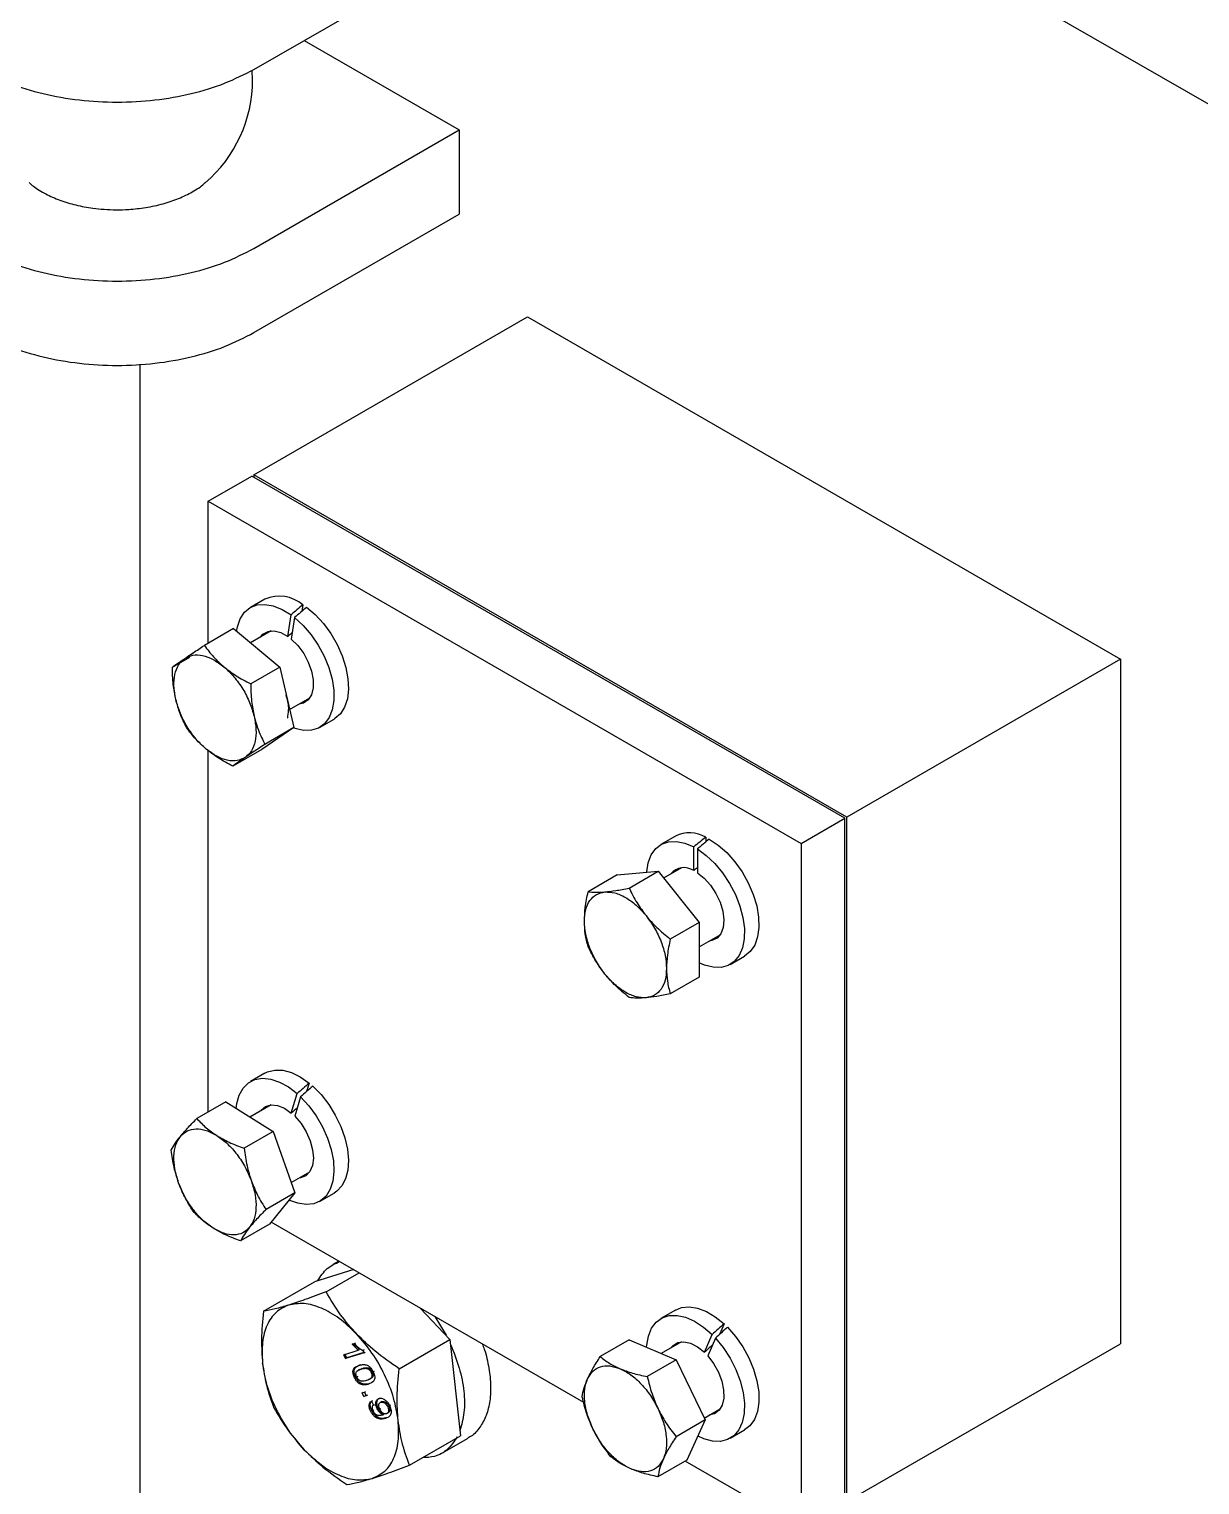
# Model space of a CAD drawing. Header units: millimetres. Extents: x 1293 to 41893, y 1011 to 26911.
# Drawn here: x 5694.8 to 5815.8, y 22857.3 to 23007.8 of the extents above; entities that cross this region are included whole.
import ezdxf

# ---------------------------------------------------------------- set-up
doc = ezdxf.new("R2010")
doc.units = ezdxf.units.MM
doc.header["$LTSCALE"] = 50
doc.layers.add('MAQUINAS', color=11, linetype='Continuous')

msp = doc.modelspace()

# ---------------------------------------------------------------- linework, layer by layer
at = {"layer": 'MAQUINAS', "linetype": 'Continuous', "lineweight": 25}
for p, q in [((5848.0636295, 22981.9321374), (5706.2863493, 23063.7784191)), ((5718.0714623, 23003.6316662), (5739.2846657, 23015.8777879)), ((5723.2543069, 23006.6236587), (5739.2846657, 22997.3695294)), ((5717.9293173, 23002.5416235), (5717.8954353, 23003.5150439)), ((5718.0714623, 22985.1234078), (5739.2846657, 22997.3695294)), ((5739.2846657, 22997.3695294), (5739.2846657, 22988.6597608)), ((5718.0714623, 22976.4136391), (5739.2846657, 22988.6597608)), ((5718.0714623, 22961.7172315), (5746.3557336, 22978.0453937)), ((5746.3557336, 22978.0453937), (5807.6383213, 22942.6677089)), ((5706.2863493, 22973.1659813), (5706.2863493, 22749.6823868)), ((5713.3574077, 22958.9958765), (5717.8475358, 22961.5879723)), ((5779.1301235, 22926.2102874), (5717.8475358, 22961.5879723)), ((5779.35405, 22926.3395467), (5718.0714623, 22961.7172315)), ((5718.0714623, 22961.7172315), (5718.0714623, 22961.4587023)), ((5713.3574077, 22958.9958765), (5774.6399954, 22923.6181917)), ((5713.3574077, 22944.3179567), (5713.3574077, 22958.9958765)), ((5719.2074556, 22948.863968), (5717.7083892, 22947.9985754)), ((5723.1386606, 22948.2915313), (5723.0375159, 22947.6225873)), ((5721.5657412, 22945.0125702), (5721.9032291, 22947.2446246)), ((5722.2732551, 22946.9623968), (5721.9357672, 22944.7303424)), ((5715.9495651, 22945.8143773), (5712.9532461, 22944.0846392)), ((5715.9495651, 22945.8143773), (5720.7319992, 22941.8269176)), ((5719.8394728, 22945.5839178), (5717.704314, 22944.3513168)), ((5709.6421144, 22941.8267312), (5711.4324909, 22942.8602935)), ((5807.6383213, 22942.6677089), (5779.35405, 22926.3395467)), ((5807.6383213, 22942.6677089), (5807.6383213, 22871.9008385)), ((5720.7319992, 22941.8269176), (5717.7356802, 22940.0971795)), ((5720.7319992, 22941.8269176), (5722.2033017, 22935.58155)), ((5721.7616614, 22937.4562195), (5723.8391478, 22938.6555269)), ((5724.8644743, 22935.6025293), (5726.3635407, 22936.4679219)), ((5722.2033017, 22935.58155), (5718.8921701, 22933.323642)), ((5722.2033017, 22935.58155), (5719.2069827, 22933.8518118)), ((5713.3574077, 22895.8595476), (5713.3574077, 22933.2001018)), ((5718.8921701, 22933.323642), (5715.8958511, 22931.5939038)), ((5774.6399954, 22923.6181917), (5779.1301235, 22926.2102874)), ((5779.1301235, 22855.4434171), (5779.1301235, 22926.2102874)), ((5779.35405, 22855.5726763), (5779.35405, 22926.3395467)), ((5761.6338625, 22924.3717246), (5760.1347961, 22923.506332)), ((5764.7601959, 22924.2548515), (5764.7601959, 22923.7528516)), ((5763.5254554, 22920.7982118), (5763.5254554, 22923.256186)), ((5763.9002219, 22923.0398378), (5763.9002219, 22920.5818636)), ((5774.6399954, 22923.6181917), (5774.6399954, 22852.8513213)), ((5762.2658797, 22921.0916744), (5760.4174694, 22920.0246099)), ((5755.6046338, 22920.354571), (5752.6083148, 22918.6248328)), ((5755.6046338, 22920.354571), (5759.8472744, 22920.733927)), ((5756.8509555, 22919.0041888), (5759.8472744, 22920.733927)), ((5759.8472744, 22920.733927), (5764.0899151, 22915.4561223)), ((5764.0899151, 22915.4561223), (5761.0935961, 22913.7263842)), ((5764.0899151, 22915.4561223), (5764.0899151, 22909.7989616)), ((5764.0899151, 22912.9073136), (5766.2655546, 22914.1632835)), ((5767.2908812, 22911.110286), (5768.7899476, 22911.9756786)), ((5764.0899151, 22909.7989616), (5761.0935961, 22908.0692235)), ((5719.2074556, 22899.8715193), (5717.7083892, 22899.0061267)), ((5723.7785828, 22898.8302838), (5723.520715, 22897.969886)), ((5715.1604904, 22896.900445), (5712.1641714, 22895.1707069)), ((5715.1604904, 22896.900445), (5720.0547222, 22893.8260667)), ((5721.9354266, 22895.7381795), (5722.5377722, 22897.7479567)), ((5722.8972201, 22897.4179859), (5722.2948745, 22895.4082088)), ((5719.8394728, 22896.5914691), (5717.6575593, 22895.3318772)), ((5720.0547222, 22893.8260667), (5717.0584032, 22892.0963286)), ((5720.0547222, 22893.8260667), (5722.3150994, 22887.5021826)), ((5721.9355197, 22888.5641371), (5723.8391478, 22889.6630782)), ((5722.3150994, 22887.5021826), (5719.3187804, 22885.7724445)), ((5722.3150994, 22887.5021826), (5719.6812448, 22884.2526768)), ((5724.8644743, 22886.6100806), (5726.3635407, 22887.4754732)), ((5719.6812448, 22884.2526768), (5716.6849258, 22882.5229387)), ((5752.1557325, 22865.83121), (5719.8610625, 22884.4745262)), ((5726.8545112, 22880.4372942), (5726.2368826, 22880.0807449)), ((5728.3869864, 22879.5526151), (5724.3165451, 22878.2842586)), ((5725.5256462, 22877.2632441), (5728.9391846, 22879.2338378)), ((5719.0555509, 22875.2471513), (5724.3165451, 22878.2842586)), ((5735.2654256, 22875.5817767), (5738.3348539, 22872.3480143)), ((5736.7530548, 22874.7229866), (5737.9393134, 22872.7647316)), ((5761.6338625, 22875.3792759), (5760.1347961, 22874.5138833)), ((5764.6257652, 22871.0093271), (5765.4157855, 22872.8356627)), ((5766.6631971, 22873.941682), (5766.1960911, 22872.861846)), ((5728.2251003, 22871.8394708), (5728.4518812, 22871.9101361)), ((5728.2251003, 22871.8394708), (5728.3429514, 22871.9075048)), ((5728.8488486, 22871.2195268), (5728.2251003, 22871.8394708)), ((5728.9666997, 22871.2875608), (5728.3429514, 22871.9075048)), ((5728.4518812, 22871.9101361), (5728.5697323, 22871.9781701)), ((5728.8488486, 22871.2195268), (5728.9666997, 22871.2875608)), ((5729.4577399, 22871.2794052), (5729.3398888, 22871.2113712)), ((5733.0738597, 22869.310907), (5738.3348539, 22872.3480143)), ((5738.3348539, 22872.3480143), (5739.4129721, 22862.3795844)), ((5756.866503, 22872.2945701), (5753.870184, 22870.564832)), ((5756.866503, 22872.2945701), (5761.7238237, 22870.2266866)), ((5762.2658797, 22872.0992257), (5760.1688916, 22870.8886603)), ((5765.7637831, 22872.474145), (5764.9737628, 22870.6478095)), ((5779.35405, 22855.5726763), (5807.6383213, 22871.9008385)), ((5727.3536324, 22870.7536149), (5728.8488486, 22871.2195268)), ((5727.3536324, 22870.7536149), (5727.4714835, 22870.8216489)), ((5727.5429928, 22870.3602282), (5727.3536324, 22870.7536149)), ((5727.660844, 22870.4282622), (5727.4714835, 22870.8216489)), ((5729.4617895, 22870.9581285), (5727.5429928, 22870.3602282)), ((5727.5429928, 22870.3602282), (5727.660844, 22870.4282622)), ((5729.4275808, 22870.9787804), (5727.660844, 22870.4282622)), ((5729.3398888, 22871.2113712), (5729.4617895, 22870.9581285)), ((5729.4617895, 22870.9581285), (5729.5796407, 22871.0261625)), ((5761.7238237, 22870.2266866), (5758.7275047, 22868.4969485)), ((5761.7238237, 22870.2266866), (5764.7045951, 22864.0164341)), ((5728.3201777, 22869.128593), (5728.4380288, 22869.196627)), ((5728.5830461, 22868.4536634), (5728.465195, 22868.3856294)), ((5728.8044457, 22868.5226519), (5728.6865946, 22868.4546179)), ((5728.9848203, 22869.2310494), (5728.8669691, 22869.1630154)), ((5728.9627235, 22869.6716394), (5729.0805746, 22869.7396734)), ((5728.99671, 22869.2094713), (5729.2707038, 22869.3465263)), ((5729.2707038, 22869.3465263), (5729.1528527, 22869.2784923)), ((5729.8572034, 22869.2936861), (5729.9750545, 22869.3617201)), ((5730.0074682, 22868.2147146), (5730.1253194, 22868.2827487)), ((5730.302972, 22868.9945433), (5730.1851209, 22868.9265093)), ((5730.4085916, 22868.9911952), (5730.5264427, 22869.0592292)), ((5729.2472366, 22866.8197481), (5729.4932362, 22866.896402)), ((5729.2472366, 22866.8197481), (5729.3650877, 22866.8877821)), ((5729.436597, 22866.4263615), (5729.2472366, 22866.8197481)), ((5729.4932362, 22866.896402), (5729.6110873, 22866.964436)), ((5729.4932362, 22866.896402), (5729.6825966, 22866.5030154)), ((5729.6825966, 22866.5030154), (5729.436597, 22866.4263615)), ((5729.436597, 22866.4263615), (5729.5544481, 22866.4943955)), ((5729.6694904, 22866.5302428), (5729.5544481, 22866.4943955)), ((5729.8004477, 22866.5710494), (5729.6825966, 22866.5030154)), ((5730.2069729, 22865.9425852), (5730.324824, 22866.0106192)), ((5730.2069729, 22865.9425852), (5730.4209332, 22865.5568639)), ((5730.4209332, 22865.5568639), (5730.5387844, 22865.6248979)), ((5731.002526, 22866.2357201), (5731.1203772, 22866.3037541)), ((5731.039683, 22865.7402384), (5731.0349659, 22865.7375153)), ((5731.2966689, 22865.9062952), (5731.1788177, 22865.8382612)), ((5732.0175714, 22865.43255), (5731.8997203, 22865.3645159)), ((5732.0921241, 22865.4937418), (5732.2099752, 22865.5617758)), ((5730.1229862, 22864.9416521), (5730.2408374, 22865.0096861)), ((5730.3541498, 22864.9903566), (5730.4720009, 22865.0583906)), ((5730.8040923, 22865.1722643), (5730.9219434, 22865.2402983)), ((5731.0831877, 22865.1213928), (5731.2010388, 22865.1894268)), ((5731.3468842, 22864.5313353), (5731.4647353, 22864.5993693)), ((5731.3468842, 22864.5313353), (5731.3928902, 22864.5477914)), ((5731.3928902, 22864.5477914), (5731.5107414, 22864.6158254)), ((5731.4647353, 22864.5993693), (5731.5107414, 22864.6158254)), ((5731.8832001, 22864.7318842), (5731.765349, 22864.6638502)), ((5731.9196147, 22864.7607011), (5732.0374658, 22864.8287351)), ((5764.7045951, 22864.0164341), (5761.7082762, 22862.2866959)), ((5764.7045951, 22864.0164341), (5762.8280459, 22859.874065)), ((5764.6094038, 22864.2147593), (5766.2655546, 22865.1708348)), ((5734.1519779, 22859.3424771), (5739.4129721, 22862.3795844)), ((5767.2908812, 22862.1178373), (5768.7899476, 22862.9832299)), ((5737.4926345, 22860.5830981), (5740.1984965, 22862.145159)), ((5762.8280459, 22859.874065), (5759.8317269, 22858.1443269)), ((5774.6399954, 22852.8513213), (5762.6514872, 22859.7721398))]:
    msp.add_line(p, q, dxfattribs=at)
at = {"layer": 'MAQUINAS', "linetype": 'Continuous', "lineweight": 25, "flags": 128}
for points in [[(5716.278716, 22945.5334896), (5716.3615029, 22945.98736), (5716.6547214, 22946.8285691), (5717.1019806, 22947.5025574), (5717.6884054, 22947.9869094), (5718.3944928, 22948.2655167), (5719.1967597, 22948.3291133), (5720.0685246, 22948.1755843), (5720.9807945, 22947.8100356), (5721.9032291, 22947.2446246)], [(5723.5117967, 22948.0298727), (5724.4092202, 22947.2633235), (5725.2526439, 22946.3438805), (5726.0140185, 22945.3021214), (5726.668023, 22944.1726917), (5727.1929074, 22942.9931525), (5727.5712158, 22941.8027314), (5727.7903668, 22940.641018), (5727.8430722, 22939.5466471), (5727.7275792, 22938.5560138), (5727.4477288, 22937.7020634), (5727.0128278, 22937.0131955), (5726.4373396, 22936.5123196), (5726.3635407, 22936.4679219)], [(5722.2732551, 22946.9623968), (5723.1582321, 22946.1492511), (5723.9809571, 22945.1914771), (5724.7140681, 22944.1209284), (5725.3331834, 22942.973209), (5725.8177126, 22941.7864896), (5726.1515412, 22940.600238), (5726.3235669, 22939.4539061), (5726.3280685, 22938.3856186), (5726.1648962, 22937.4309044), (5725.8394769, 22936.6215151), (5725.3626332, 22935.9843693), (5724.7502239, 22935.540657), (5724.0226165, 22935.3051352), (5723.2040095, 22935.2856369), (5722.3216281, 22935.4828104), (5722.2113903, 22935.5213178)], [(5718.7337158, 22944.9455778), (5719.0069769, 22945.2505282), (5719.5261594, 22945.5280182), (5720.1515153, 22945.5806807), (5720.8453253, 22945.4053394), (5721.5657412, 22945.0125702)], [(5721.9357672, 22944.7303424), (5722.613694, 22944.0565616), (5723.2115652, 22943.2467065), (5723.6933191, 22942.3496244), (5724.0298982, 22941.4194243), (5724.2010011, 22940.5122125), (5724.1963076, 22939.6827088), (5724.0161008, 22938.9809458), (5723.67125, 22938.4492514), (5723.1825555, 22938.1196956), (5722.7333907, 22938.0171869)], [(5765.1349625, 22924.0611545), (5766.0551508, 22923.4489166), (5766.9472955, 22922.6612423), (5767.7817268, 22921.724327), (5768.5306941, 22920.6693296), (5769.1692895, 22919.5313356), (5769.6762751, 22918.3481913), (5770.0347903, 22917.1592439), (5770.2329122, 22916.0040341), (5770.2640517, 22914.9209804), (5770.1271733, 22913.9461015), (5769.8268291, 22913.1118188), (5769.3730077, 22912.4458779), (5768.7899476, 22911.9756786)], [(5758.666674, 22920.6613632), (5758.8164794, 22921.6113011), (5759.1300889, 22922.4325411), (5759.5961106, 22923.0833603), (5760.1990456, 22923.542114), (5760.9188418, 22923.7935448), (5761.7315602, 22923.8292908), (5762.6101716, 22923.6481633), (5763.5254554, 22923.256186)], [(5763.9002219, 22923.0398378), (5764.8155057, 22922.375051), (5765.6941171, 22921.5417555), (5766.5068355, 22920.5676647), (5767.2266317, 22919.4851749), (5767.8295667, 22918.3302873), (5768.2955884, 22917.1414109), (5768.6091978, 22915.9580851), (5768.759965, 22914.8196649), (5768.7428758, 22913.7640116), (5768.5584985, 22912.8262338), (5768.2129652, 22912.0375201), (5767.7177674, 22911.4241013), (5767.0893745, 22911.0063785), (5766.3486853, 22910.7982441), (5765.5203336, 22910.8066203), (5764.6318686, 22911.0312284), (5764.0934493, 22911.2614285)], [(5763.9002219, 22920.5818636), (5764.6083508, 22920.0183423), (5765.2624656, 22919.2913615), (5765.8231124, 22918.44477), (5766.256475, 22917.5296312), (5766.5364145, 22916.6011431), (5766.646046, 22915.7153087), (5766.5787568, 22914.9255584), (5766.3386057, 22914.2795271), (5765.9400777, 22913.8161812), (5765.4072105, 22913.5634679), (5765.1597976, 22913.5249436)], [(5719.2074556, 22899.8715193), (5719.465564, 22900.0004286), (5720.2143698, 22900.1910392), (5721.0486829, 22900.1648977), (5721.9407567, 22899.9228734), (5722.860924, 22899.4730151), (5723.7785828, 22898.8302838)], [(5716.2450046, 22896.2257009), (5716.3050346, 22896.7131764), (5716.5497575, 22897.5994506), (5716.9520119, 22898.3263751), (5717.4984196, 22898.869774), (5718.1708083, 22899.2115749), (5718.9468159, 22899.3404103), (5719.800634, 22899.2519954), (5720.7038665, 22898.9492708), (5721.6264739, 22898.4423043), (5722.5377722, 22897.7479567)], [(5724.1435815, 22898.518834), (5725.0063012, 22897.6423856), (5725.7951643, 22896.633945), (5726.4839356, 22895.5270495), (5727.049709, 22894.3585109), (5727.4736687, 22893.1671909), (5727.7417151, 22891.992709), (5727.8449339, 22890.8741246), (5727.7798925, 22889.8486382), (5727.5487537, 22888.950354), (5727.1592047, 22888.2091462), (5726.6242004, 22887.6496647), (5726.3635407, 22887.4754732)], [(5722.8972201, 22897.4179859), (5723.7416643, 22896.500574), (5724.5044528, 22895.4603585), (5725.160217, 22894.3319348), (5725.6871476, 22893.1528318), (5726.0677199, 22891.9622639), (5726.289277, 22890.7998268), (5726.3444504, 22889.7041806), (5726.2314051, 22888.7117641), (5725.9539008, 22887.855583), (5725.5211667, 22887.1641118), (5724.9475945, 22886.6603476), (5724.25226, 22886.3610442), (5723.4582885, 22886.276156), (5722.5920859, 22886.4085062), (5721.7652299, 22886.7142038)], [(5718.7337158, 22895.9531291), (5718.8044218, 22896.0487509), (5719.2608492, 22896.4293186), (5719.8394525, 22896.5914675), (5720.5053325, 22896.5254174), (5721.2183256, 22896.2351521), (5721.9354266, 22895.7381795)], [(5722.2948745, 22895.4082088), (5722.9361413, 22894.658209), (5723.4779036, 22893.7966174), (5723.887484, 22892.8754022), (5724.1401783, 22891.9501278), (5724.2207447, 22891.0766035), (5724.1243238, 22890.307517), (5723.8567314, 22889.6892571), (5723.4341077, 22889.2591148), (5722.8819438, 22889.043035), (5722.7333907, 22889.0247382)], [(5758.6589942, 22871.5336106), (5758.6718046, 22871.7384141), (5758.83622, 22872.6921519), (5759.162821, 22873.5003437), (5759.6407457, 22874.136111), (5760.2540994, 22874.5783093), (5760.9824831, 22874.8122323), (5761.8016726, 22874.8301002), (5762.6844232, 22874.6313186), (5763.6013768, 22874.2224986), (5764.5220372, 22873.6172368), (5765.4157855, 22872.8356627)], [(5761.6338625, 22875.3792759), (5762.2624296, 22875.6324736), (5763.0582545, 22875.7126288), (5763.9257029, 22875.5755717), (5764.8359261, 22875.2258605), (5765.7586531, 22874.6751254), (5766.6631971, 22873.941682)], [(5767.018475, 22873.5969947), (5767.8468934, 22872.6491341), (5768.5876807, 22871.5859432), (5769.2162007, 22870.44278), (5769.7115509, 22869.2576627), (5770.0572575, 22868.0700041), (5770.2418236, 22866.9193021), (5770.259111, 22865.8438252), (5770.1085448, 22864.8793402), (5769.7951324, 22864.0579228), (5769.3292967, 22863.4068906), (5768.7899476, 22862.9832299)], [(5761.1601226, 22871.4608858), (5761.387561, 22871.7253159), (5761.8939894, 22872.0250856), (5762.5101244, 22872.101128), (5763.1988027, 22871.9488566), (5763.9184859, 22871.5774558), (5764.6257652, 22871.0093271)], [(5765.7637831, 22872.474145), (5766.5698474, 22871.4898668), (5767.2808938, 22870.400028), (5767.8732745, 22869.2408743), (5768.3272882, 22868.0509567), (5768.6278353, 22866.8698492), (5768.7649204, 22865.7368329), (5768.7339842, 22864.6895894), (5768.5360557, 22863.7629478), (5768.1777176, 22862.9877261), (5767.6708873, 22862.3897065), (5767.0324209, 22861.9887779), (5766.2835524, 22861.7982743), (5765.4491877, 22861.8245313), (5764.5570757, 22862.0666758), (5763.9818668, 22862.3251069)], [(5764.9737628, 22870.6478095), (5765.58158, 22869.8497486), (5766.0766813, 22868.959169), (5766.4292041, 22868.0297874), (5766.6178855, 22867.1176606), (5766.6313447, 22866.277805), (5766.46877, 22865.5608777), (5766.1399674, 22865.010121), (5765.6647691, 22864.6587548), (5765.1597976, 22864.5324949)]]:
    msp.add_lwpolyline(points, dxfattribs=at)
at = {"layer": 'MAQUINAS', "linetype": 'Continuous', "lineweight": 25}
for centre, radius, start, end in [((5703.9293173, 23002.5416235), 14, 310.616549885, 0), ((5720.7018572, 22945.3417805), 3.8260999, 50.43972215, 112.990649421), ((5763.0871643, 22921.3744248), 3.3310498, 59.850794584, 115.867371258), ((5762.5254003, 22919.3733377), 1.7407975, 54.936708834, 141.654400181)]:
    msp.add_arc(centre, radius, start, end, dxfattribs=at)
for centre, major_axis, ratio, start_param, end_param in [((5720.2237283, 22941.1870667), (23.6048638, 20.8975162), 0.1101039943, 1.3504099529, 1.40275331), ((5722.3491353, 22942.414038), (23.6048638, 20.8975162), 0.1101039943, 1.4245851501, 1.4768270672), ((5720.2237283, 22941.1870667), (13.6879625, 12.1180287), 0.1101039943, 1.3412635794, 1.3758912919), ((5762.6501352, 22916.6948233), (23.4595385, 20.0602699), 0.1449889942, 1.3580653293, 1.4104086865), ((5764.7755421, 22917.9217947), (23.4595385, 20.0602699), 0.1449889942, 1.4322405266, 1.4844824437), ((5762.6501352, 22916.6948233), (13.6036914, 11.6325273), 0.1449889942, 1.3561236922, 1.3835466683), ((5720.2237283, 22892.194618), (23.8247847, 21.4721469), 0.0814960696, 1.3481172987, 1.4004606559), ((5722.3491353, 22893.4215893), (23.8247847, 21.4721469), 0.0814960696, 1.422292496, 1.474534413), ((5720.2237283, 22892.194618), (13.81549, 12.4512449), 0.0814960696, 1.328375339, 1.3735986377), ((5762.6501352, 22867.7023746), (24.0375864, 21.8361059), 0.0606130792, 1.3483112445, 1.4006546016), ((5764.7755421, 22868.929346), (24.0375864, 21.8361059), 0.0606130792, 1.4224864418, 1.4747283588), ((5762.6501352, 22867.7023746), (13.9388892, 12.6622971), 0.0606130792, 1.3144430477, 1.3737925835)]:
    msp.add_ellipse(centre, major_axis=major_axis, ratio=ratio, start_param=start_param, end_param=end_param, dxfattribs=at)
for points in [[(5689.7871911, 23003.6316662), (5690.7654197, 23003.1277155), (5692.7218771, 23002.1198141), (5696.2328326, 23001.0638983), (5700.0007405, 23000.3977603), (5703.9293267, 23000.1761094), (5707.8579128, 23000.3977603), (5711.6258207, 23001.0638983), (5715.1367763, 23002.1198141), (5717.0932336, 23003.1277155), (5718.0714623, 23003.6316662)], [(5689.7871911, 22985.1234078), (5690.7654197, 22984.6194571), (5692.7218771, 22983.6115557), (5696.2328326, 22982.5556399), (5700.0007405, 22981.8895019), (5703.9293267, 22981.667851), (5707.8579128, 22981.8895019), (5711.6258207, 22982.5556399), (5715.1367763, 22983.6115557), (5717.0932336, 22984.6194571), (5718.0714623, 22985.1234078)], [(5689.7871911, 22976.4136391), (5690.7654197, 22975.9096884), (5692.7218771, 22974.9017871), (5696.2328326, 22973.8458712), (5700.0007405, 22973.1797332), (5703.9293267, 22972.9580824), (5707.8579128, 22973.1797332), (5711.6258207, 22973.8458712), (5715.1367763, 22974.9017871), (5717.0932336, 22975.9096884), (5718.0714623, 22976.4136391)], [(5709.9988283, 22938.4852915), (5709.9142672, 22938.9518861), (5709.7451448, 22939.8850755), (5709.8622063, 22941.1085215), (5710.2294404, 22942.1233805), (5710.6889754, 22942.532413), (5710.9187429, 22942.7369293)], [(5710.9187429, 22942.7369293), (5711.1897793, 22942.8739183), (5711.731852, 22943.1478964), (5712.7585984, 22943.0836126), (5713.8623097, 22942.692629), (5714.5977871, 22942.1456453), (5714.9655258, 22941.8721534)], [(5714.9655258, 22941.8721534), (5715.3211233, 22941.5425478), (5716.0323183, 22940.8833366), (5716.9420033, 22939.5956068), (5717.6784805, 22938.1897641), (5717.9544229, 22937.2337479), (5718.0923941, 22936.7557398)], [(5713.1256966, 22933.3688778), (5712.7700991, 22933.6984834), (5712.0589041, 22934.3576946), (5711.1492191, 22935.6454245), (5710.4127419, 22937.0512671), (5710.1367995, 22938.0072833), (5709.9988283, 22938.4852915)], [(5718.0923941, 22936.7557398), (5718.1769552, 22936.2891451), (5718.3460776, 22935.3559558), (5718.2290161, 22934.1325097), (5717.861782, 22933.1176507), (5717.402247, 22932.7086182), (5717.1724795, 22932.5041019)], [(5717.1724795, 22932.5041019), (5716.9014431, 22932.3671129), (5716.3593704, 22932.0931348), (5715.332624, 22932.1574186), (5714.2289127, 22932.5484022), (5713.4934353, 22933.0953859), (5713.1256966, 22933.3688778)], [(5752.2293774, 22915.5774966), (5752.2573749, 22915.9891526), (5752.3133699, 22916.8124647), (5752.7607942, 22917.7449995), (5753.4301541, 22918.4014484), (5754.0438499, 22918.5309861), (5754.3506977, 22918.5957549)], [(5754.3506977, 22918.5957549), (5754.6855431, 22918.5883631), (5755.3552338, 22918.5735795), (5756.4720181, 22918.0768388), (5757.5888023, 22917.2841679), (5758.258493, 22916.525743), (5758.5933384, 22916.1465306)], [(5754.3506977, 22910.1100139), (5754.0438499, 22910.5290618), (5753.4301541, 22911.3671575), (5752.7607942, 22912.7964329), (5752.3133699, 22914.2455528), (5752.2573749, 22915.1335153), (5752.2293774, 22915.5774966)], [(5758.5933384, 22916.1465306), (5758.9001863, 22915.7274828), (5759.513882, 22914.889387), (5760.183242, 22913.4601116), (5760.6306662, 22912.0109918), (5760.6866613, 22911.1230292), (5760.7146588, 22910.6790479)], [(5760.7146588, 22910.6790479), (5760.6866613, 22910.2673919), (5760.6306662, 22909.4440798), (5760.183242, 22908.511545), (5759.513882, 22907.8550961), (5758.9001863, 22907.7255584), (5758.5933384, 22907.6607896)], [(5758.5933384, 22907.6607896), (5758.258493, 22907.6681814), (5757.5888023, 22907.682965), (5756.4720181, 22908.1797057), (5755.3552338, 22908.9723766), (5754.6855431, 22909.7308015), (5754.3506977, 22910.1100139)], [(5710.4683067, 22893.3271981), (5710.6910969, 22893.5419297), (5711.1366774, 22893.9713929), (5712.0683601, 22894.1598457), (5713.1182848, 22894.0174915), (5713.8609949, 22893.6156717), (5714.2323499, 22893.4147619)], [(5710.281568, 22888.5405032), (5710.1354678, 22889.0193201), (5709.8432675, 22889.9769541), (5709.764412, 22891.3173605), (5709.9415774, 22892.4969438), (5710.2927303, 22893.0504467), (5710.4683067, 22893.3271981)], [(5714.2323499, 22893.4147619), (5714.6012403, 22893.1506765), (5715.3390212, 22892.6225057), (5716.3495593, 22891.4705522), (5717.2223186, 22890.1486145), (5717.6138758, 22889.1932919), (5717.8096544, 22888.7156306)], [(5713.8588725, 22883.8413719), (5713.4899821, 22884.1054573), (5712.7522012, 22884.6336281), (5711.7416631, 22885.7855816), (5710.8689038, 22887.1075193), (5710.4773466, 22888.0628419), (5710.281568, 22888.5405032)], [(5717.8096544, 22888.7156306), (5717.9557546, 22888.2368137), (5718.2479549, 22887.2791797), (5718.3268104, 22885.9387733), (5718.149645, 22884.75919), (5717.7984921, 22884.2056871), (5717.6229157, 22883.9289357)], [(5717.6229157, 22883.9289357), (5717.4001254, 22883.7142041), (5716.954545, 22883.2847409), (5716.0228623, 22883.0962881), (5714.9729376, 22883.2386423), (5714.2302275, 22883.6404621), (5713.8588725, 22883.8413719)], [(5721.6590362, 22875.8906045), (5721.1982029, 22875.6790087), (5720.2765362, 22875.2558171), (5719.3694486, 22873.8864791), (5718.8572137, 22872.1011484), (5718.9277697, 22870.6326116), (5718.9630476, 22869.8983432)], [(5728.6681907, 22872.9224824), (5728.0795715, 22873.4843287), (5726.9023331, 22874.6080214), (5725.0291248, 22875.6500439), (5723.2123137, 22876.1706104), (5722.1767954, 22875.9839398), (5721.6590362, 22875.8906045)], [(5732.9813565, 22863.9620989), (5732.8535707, 22864.735541), (5732.597999, 22866.2824253), (5731.6318783, 22868.6937858), (5730.3273021, 22870.9996831), (5729.2212278, 22872.2815493), (5728.6681907, 22872.9224824)], [(5738.3913493, 22871.8256499), (5738.7181171, 22871.0087024), (5739.3716525, 22869.3748075), (5739.8203557, 22866.9630153), (5739.8753054, 22864.7179634), (5739.5294196, 22863.507287), (5739.3564767, 22862.9019488)], [(5723.2762135, 22860.9379597), (5722.7231763, 22861.5788928), (5721.6171021, 22862.860759), (5720.3125259, 22865.1666563), (5719.3464052, 22867.5780168), (5719.0908335, 22869.1249011), (5718.9630476, 22869.8983432)], [(5753.1050831, 22863.0985808), (5752.9018831, 22863.5750715), (5752.495483, 22864.5280528), (5752.2231066, 22865.944692), (5752.2048202, 22867.2531586), (5752.4369214, 22867.9343139), (5752.552972, 22868.2748916)], [(5752.552972, 22868.2748916), (5752.7207467, 22868.5608412), (5753.0562962, 22869.1327405), (5753.8646065, 22869.5682038), (5754.8288432, 22869.6788043), (5755.556219, 22869.4343577), (5755.9199069, 22869.3121343)], [(5755.9199069, 22869.3121343), (5756.2908817, 22869.1215933), (5757.0328313, 22868.7405112), (5758.113518, 22867.7593354), (5759.096041, 22866.5614693), (5759.5913157, 22865.6358673), (5759.838953, 22865.1730663)], [(5730.2853679, 22857.9698375), (5730.7462013, 22858.1814333), (5731.667868, 22858.6046249), (5732.5749555, 22859.973963), (5733.0871904, 22861.7592937), (5733.0166345, 22863.2278305), (5732.9813565, 22863.9620989)], [(5759.838953, 22865.1730663), (5760.0421531, 22864.6965756), (5760.4485531, 22863.7435943), (5760.7209295, 22862.3269551), (5760.7392159, 22861.0184885), (5760.5071147, 22860.3373332), (5760.3910642, 22859.9967555)], [(5757.0241292, 22858.9595127), (5756.6531544, 22859.1500538), (5755.9112049, 22859.5311359), (5754.8305181, 22860.5123117), (5753.8479951, 22861.7101778), (5753.3527204, 22862.6357798), (5753.1050831, 22863.0985808)], [(5723.2762135, 22860.9379597), (5723.8648327, 22860.3761134), (5725.0420711, 22859.2524207), (5726.9152793, 22858.2103982), (5728.7320904, 22857.6898316), (5729.7676088, 22857.8765022), (5730.2853679, 22857.9698375)], [(5760.3910642, 22859.9967555), (5760.2232894, 22859.7108059), (5759.8877399, 22859.1389066), (5759.0794296, 22858.7034433), (5758.115193, 22858.5928428), (5757.3878171, 22858.8372894), (5757.0241292, 22858.9595127)]]:
    msp.add_open_spline(points, degree=3, dxfattribs=at)
for points, knots in [([(5694.8452026, 22991.9286441), (5694.9855507, 22991.7991079), (5695.4545321, 22991.366255), (5696.5204174, 22990.7429639), (5697.9914036, 22990.0849948), (5699.6470385, 22989.5864082), (5701.2031728, 22989.2947209), (5702.6052543, 22989.1510624), (5703.8438707, 22989.103664), (5705.2900943, 22989.145076), (5706.9417352, 22989.3290861), (5708.6869106, 22989.7085575), (5710.3194961, 22990.2592738), (5711.7249758, 22990.9610576), (5712.6381302, 22991.5292783), (5712.9908733, 22991.8829435), (5713.0346366, 22991.9268212)], [0, 0, 0, 0, 0.0369113689, 0.1233415443, 0.2097717198, 0.2962018953, 0.3826320708, 0.4371806499, 0.4947070653, 0.5556057958, 0.6389538032, 0.7284676738, 0.8148978493, 0.9013280247, 0.9877582002, 1, 1, 1, 1]), ([(5710.9187429, 22942.7369293), (5711.2036593, 22942.9293636), (5711.8018299, 22943.3333718), (5712.5575075, 22943.8264306), (5712.9532461, 22944.0846392)], [0, 0, 0, 0, 0.476312925, 1, 1, 1, 1]), ([(5712.9532461, 22944.0846392), (5713.2526274, 22943.6778872), (5713.8243071, 22942.9011792), (5714.5973266, 22942.2041551), (5714.9655258, 22941.8721534)], [0, 0, 0, 0, 0.523687075, 1, 1, 1, 1]), ([(5709.6421144, 22941.8267312), (5709.8151322, 22941.9563657), (5710.1455161, 22942.2039077), (5710.6692714, 22942.5649569), (5710.9187429, 22942.7369293)], [0, 0, 0, 0, 0.52368707497, 1, 1, 1, 1]), ([(5709.9988283, 22938.4852915), (5709.8978231, 22938.9994964), (5709.6857666, 22940.0790493), (5709.6571176, 22941.2260577), (5709.6421144, 22941.8267312)], [0, 0, 0, 0, 0.476312925, 1, 1, 1, 1]), ([(5714.9655258, 22941.8721534), (5715.3691699, 22941.5606137), (5716.2166046, 22940.9065486), (5717.2135781, 22940.3753574), (5717.7356802, 22940.0971795)], [0, 0, 0, 0, 0.476312925, 1, 1, 1, 1]), ([(5717.7356802, 22940.0971795), (5717.7506833, 22939.496506), (5717.7793324, 22938.3494976), (5717.9913888, 22937.2699447), (5718.0923941, 22936.7557398)], [0, 0, 0, 0, 0.523687075, 1, 1, 1, 1]), ([(5721.3611216, 22938.9868367), (5721.4355802, 22938.7513467), (5721.7198954, 22937.8521444), (5721.6068064, 22937.101628), (5721.5233339, 22936.5476625)], [0, 0, 0, 0, 0.2618875847, 1, 1, 1, 1]), ([(5711.1134169, 22935.5813635), (5710.875693, 22936.053463), (5710.4217502, 22936.9549546), (5710.1352785, 22937.9915484), (5709.9988283, 22938.4852915)], [0, 0, 0, 0, 0.523687075, 1, 1, 1, 1]), ([(5718.0923941, 22936.7557398), (5718.2288443, 22936.2619967), (5718.515316, 22935.2254029), (5718.9692588, 22934.3239113), (5719.2069827, 22933.8518118)], [0, 0, 0, 0, 0.476312925, 1, 1, 1, 1]), ([(5713.1256966, 22933.3688778), (5712.7574975, 22933.7008794), (5711.984478, 22934.3979036), (5711.4127982, 22935.1746116), (5711.1134169, 22935.5813635)], [0, 0, 0, 0, 0.476312925, 1, 1, 1, 1]), ([(5715.8958511, 22931.5939038), (5715.3737489, 22931.8720818), (5714.3767754, 22932.4032729), (5713.5293407, 22933.0573381), (5713.1256966, 22933.3688778)], [0, 0, 0, 0, 0.523687075, 1, 1, 1, 1]), ([(5719.2069827, 22933.8518118), (5718.8112441, 22933.5936033), (5718.0555665, 22933.1005445), (5717.4573959, 22932.6965363), (5717.1724795, 22932.5041019)], [0, 0, 0, 0, 0.52368707497, 1, 1, 1, 1]), ([(5717.1724795, 22932.5041019), (5716.9230081, 22932.3321296), (5716.3992527, 22931.9710804), (5716.0688688, 22931.7235384), (5715.8958511, 22931.5939038)], [0, 0, 0, 0, 0.47631292503, 1, 1, 1, 1]), ([(5752.2293774, 22915.5774966), (5752.2470999, 22916.0442358), (5752.2843075, 22917.0241362), (5752.4969543, 22918.0746778), (5752.6083148, 22918.6248328)], [0, 0, 0, 0, 0.47631292503, 1, 1, 1, 1]), ([(5752.6083148, 22918.6248328), (5752.8613356, 22918.593127), (5753.3444884, 22918.5325836), (5754.0260575, 22918.5753735), (5754.3506977, 22918.5957549)], [0, 0, 0, 0, 0.523687075, 1, 1, 1, 1]), ([(5754.3506977, 22918.5957549), (5754.7107828, 22918.6365983), (5755.4667672, 22918.7223473), (5756.3752137, 22918.9073207), (5756.8509555, 22919.0041888)], [0, 0, 0, 0, 0.476312925, 1, 1, 1, 1]), ([(5756.8509555, 22919.0041888), (5757.1039763, 22918.486615), (5757.5871291, 22917.4982884), (5758.2686982, 22916.5826575), (5758.5933384, 22916.1465306)], [0, 0, 0, 0, 0.523687075, 1, 1, 1, 1]), ([(5752.6083148, 22912.9676721), (5752.4969543, 22913.3892532), (5752.2843075, 22914.1942779), (5752.2470999, 22915.1312193), (5752.2293774, 22915.5774966)], [0, 0, 0, 0, 0.523687075, 1, 1, 1, 1]), ([(5758.5933384, 22916.1465306), (5758.9534235, 22915.7308657), (5759.7094079, 22914.8581937), (5760.6178544, 22914.115384), (5761.0935961, 22913.7263842)], [0, 0, 0, 0, 0.476312925, 1, 1, 1, 1]), ([(5761.0935961, 22913.7263842), (5760.9822357, 22913.1762291), (5760.7695888, 22912.1256876), (5760.7323812, 22911.1457872), (5760.7146588, 22910.6790479)], [0, 0, 0, 0, 0.523687075, 1, 1, 1, 1]), ([(5754.3506977, 22910.1100139), (5754.0260575, 22910.5461408), (5753.3444884, 22911.4617717), (5752.8613356, 22912.4500983), (5752.6083148, 22912.9676721)], [0, 0, 0, 0, 0.476312925, 1, 1, 1, 1]), ([(5760.7146588, 22910.6790479), (5760.7323812, 22910.2327706), (5760.7695888, 22909.2958292), (5760.9822357, 22908.4908045), (5761.0935961, 22908.0692235)], [0, 0, 0, 0, 0.47631292503, 1, 1, 1, 1]), ([(5756.8509555, 22907.6898675), (5756.3752137, 22908.0788673), (5755.4667672, 22908.821677), (5754.7107828, 22909.694349), (5754.3506977, 22910.1100139)], [0, 0, 0, 0, 0.52368707497, 1, 1, 1, 1]), ([(5758.5933384, 22907.6607896), (5758.2686982, 22907.6404082), (5757.5871291, 22907.5976182), (5757.1039763, 22907.6581616), (5756.8509555, 22907.6898675)], [0, 0, 0, 0, 0.476312925, 1, 1, 1, 1]), ([(5761.0935961, 22908.0692235), (5760.6178544, 22907.9723553), (5759.7094079, 22907.7873819), (5758.9534235, 22907.7016329), (5758.5933384, 22907.6607896)], [0, 0, 0, 0, 0.52368707497, 1, 1, 1, 1]), ([(5710.4683067, 22893.3271981), (5710.6985698, 22893.5996501), (5711.181998, 22894.1716521), (5711.8266011, 22894.8273345), (5712.1641714, 22895.1707069)], [0, 0, 0, 0, 0.47631292503, 1, 1, 1, 1]), ([(5712.1641714, 22895.1707069), (5712.4731545, 22894.8423754), (5713.0631692, 22894.2154142), (5713.8551292, 22893.6730818), (5714.2323499, 22893.4147619)], [0, 0, 0, 0, 0.523687075, 1, 1, 1, 1]), ([(5709.5303168, 22891.9212011), (5709.6451663, 22892.1359995), (5709.8644756, 22892.5461651), (5710.2734886, 22893.0752081), (5710.4683067, 22893.3271981)], [0, 0, 0, 0, 0.523687075, 1, 1, 1, 1]), ([(5714.2323499, 22893.4147619), (5714.6450156, 22893.1769039), (5715.5113908, 22892.6775305), (5716.5266993, 22892.2960861), (5717.0584032, 22892.0963286)], [0, 0, 0, 0, 0.476312925, 1, 1, 1, 1]), ([(5710.281568, 22888.5405032), (5710.1168879, 22889.0610441), (5709.7711485, 22890.153899), (5709.61309, 22891.3137842), (5709.5303168, 22891.9212011)], [0, 0, 0, 0, 0.476312925, 1, 1, 1, 1]), ([(5717.0584032, 22892.0963286), (5717.1411764, 22891.4889117), (5717.2992349, 22890.3290265), (5717.6449743, 22889.2361716), (5717.8096544, 22888.7156306)], [0, 0, 0, 0, 0.523687075, 1, 1, 1, 1]), ([(5711.790694, 22885.597317), (5711.4851999, 22886.0761599), (5710.9018477, 22886.9905283), (5710.4816931, 22888.0404242), (5710.281568, 22888.5405032)], [0, 0, 0, 0, 0.523687075, 1, 1, 1, 1]), ([(5717.8096544, 22888.7156306), (5718.0097795, 22888.2155517), (5718.4299341, 22887.1656558), (5719.0132863, 22886.2512874), (5719.3187804, 22885.7724445)], [0, 0, 0, 0, 0.476312925, 1, 1, 1, 1]), ([(5713.8588725, 22883.8413719), (5713.4816517, 22884.0996919), (5712.6896918, 22884.6420242), (5712.0996771, 22885.2689855), (5711.790694, 22885.597317)], [0, 0, 0, 0, 0.476312925, 1, 1, 1, 1]), ([(5719.3187804, 22885.7724445), (5718.9812101, 22885.4290721), (5718.3366069, 22884.7733897), (5717.8531788, 22884.2013876), (5717.6229157, 22883.9289357)], [0, 0, 0, 0, 0.52368707497, 1, 1, 1, 1]), ([(5716.6849258, 22882.5229387), (5716.1532218, 22882.7226962), (5715.1379134, 22883.1041406), (5714.2715382, 22883.6035139), (5713.8588725, 22883.8413719)], [0, 0, 0, 0, 0.523687075, 1, 1, 1, 1]), ([(5717.6229157, 22883.9289357), (5717.4280975, 22883.6769457), (5717.0190846, 22883.1479027), (5716.7997752, 22882.7377371), (5716.6849258, 22882.5229387)], [0, 0, 0, 0, 0.476312925, 1, 1, 1, 1]), ([(5724.6555902, 22878.3899056), (5724.959356, 22878.8611737), (5725.5528888, 22879.7819916), (5726.4898165, 22880.186355), (5726.9472312, 22880.383768)], [0, 0, 0, 0, 0.5117928741, 1, 1, 1, 1]), ([(5721.6590362, 22875.8906045), (5721.1753197, 22875.7474301), (5720.1400321, 22875.4409971), (5719.4325022, 22875.3145295), (5719.0555509, 22875.2471513)], [0, 0, 0, 0, 0.4672290805, 1, 1, 1, 1]), ([(5725.5256462, 22877.2632441), (5724.7717052, 22876.9782343), (5723.3565735, 22876.4432769), (5722.1996054, 22876.0665993), (5721.6590362, 22875.8906045)], [0, 0, 0, 0, 0.53277091955, 1, 1, 1, 1]), ([(5728.6681907, 22872.9224824), (5728.0991353, 22873.5683628), (5726.8811988, 22874.9507262), (5725.9968184, 22876.4594434), (5725.5256462, 22877.2632441)], [0, 0, 0, 0, 0.4672290805, 1, 1, 1, 1]), ([(5719.0555509, 22875.2471513), (5718.9612768, 22874.2671566), (5718.7843265, 22872.4277269), (5718.9061351, 22870.7038082), (5718.9630476, 22869.8983432)], [0, 0, 0, 0, 0.5327709195, 1, 1, 1, 1]), ([(5733.0738597, 22869.310907), (5732.2256979, 22869.8970761), (5730.6337156, 22870.9973035), (5729.2940987, 22872.3094223), (5728.6681907, 22872.9224824)], [0, 0, 0, 0, 0.5327709195, 1, 1, 1, 1]), ([(5728.4518812, 22871.9101361), (5728.5939245, 22871.7574669), (5728.8775203, 22871.4526562), (5729.1859439, 22871.2917066), (5729.3398888, 22871.2113712)], [0, 0, 0, 0, 0.5008657323, 1, 1, 1, 1]), ([(5741.6662426, 22871.8866636), (5741.7366069, 22871.7058282), (5742.0645483, 22870.8630231), (5742.3807284, 22869.3632827), (5742.5817679, 22867.4807922), (5742.461634, 22865.7650335), (5742.0567496, 22864.269652), (5741.3519566, 22863.0931163), (5740.7082475, 22862.3884005), (5740.2514945, 22862.1994559), (5740.1844374, 22862.1717164)], [0, 0, 0, 0, 0.0423843461, 0.1975372829, 0.3526902198, 0.5078431567, 0.6629960936, 0.8181490305, 0.9733019673, 1, 1, 1, 1]), ([(5718.9630476, 22869.8983432), (5719.0768128, 22869.1256986), (5719.3203018, 22867.4720244), (5719.8509533, 22866.0410846), (5720.133669, 22865.2787214)], [0, 0, 0, 0, 0.4672290805, 1, 1, 1, 1]), ([(5752.552972, 22868.2748916), (5752.7221238, 22868.6193937), (5753.0772513, 22869.3426622), (5753.5976552, 22870.1447756), (5753.870184, 22870.564832)], [0, 0, 0, 0, 0.476312925, 1, 1, 1, 1]), ([(5753.870184, 22870.564832), (5754.1759969, 22870.3229438), (5754.7599582, 22869.8610493), (5755.5456648, 22869.4892345), (5755.9199069, 22869.3121343)], [0, 0, 0, 0, 0.523687075, 1, 1, 1, 1]), ([(5728.465195, 22868.3856294), (5728.4093463, 22868.5174577), (5728.3254665, 22868.7154526), (5728.303252, 22868.9345446), (5728.3059729, 22869.0502451), (5728.3154428, 22869.1024773), (5728.3201777, 22869.128593)], [0, 0, 0, 0, 0.4987953461, 0.7491482596, 0.8745764119, 1, 1, 1, 1]), ([(5728.3201777, 22869.128593), (5728.3517185, 22869.2034107), (5728.4148463, 22869.3531553), (5728.6307265, 22869.544681), (5728.8299304, 22869.6208583), (5728.9627235, 22869.6716394)], [0, 0, 0, 0, 0.249753552, 0.499871473, 1, 1, 1, 1]), ([(5728.5830461, 22868.4536634), (5728.5276775, 22868.5851616), (5728.4445186, 22868.7826605), (5728.4157583, 22869.0353713), (5728.4306051, 22869.1428739), (5728.4380288, 22869.196627)], [0, 0, 0, 0, 0.4990363131, 0.7495101716, 1, 1, 1, 1]), ([(5728.4380288, 22869.196627), (5728.4692255, 22869.2720687), (5728.5316644, 22869.4230621), (5728.6430239, 22869.5125508), (5728.6987443, 22869.5573279)], [0, 0, 0, 0, 0.4996355373, 1, 1, 1, 1]), ([(5729.9095256, 22867.7047061), (5729.7988863, 22867.6755095), (5729.5778746, 22867.6171866), (5729.2615306, 22867.6337802), (5728.9884489, 22867.7475179), (5728.7826793, 22867.9042078), (5728.5999444, 22868.1281112), (5728.5101398, 22868.2997358), (5728.465195, 22868.3856294)], [0, 0, 0, 0, 0.2504758129, 0.5003473544, 0.6257683408, 0.7501761831, 0.8749696966, 1, 1, 1, 1]), ([(5730.0273767, 22867.7727401), (5729.9167372, 22867.7435335), (5729.6957251, 22867.6851908), (5729.3791659, 22867.7019201), (5729.1060464, 22867.815518), (5728.9003348, 22867.9725324), (5728.7177939, 22868.1961344), (5728.6279904, 22868.3677662), (5728.5830461, 22868.4536634)], [0, 0, 0, 0, 0.25047150777, 0.5003387545, 0.62618806136, 0.75018047702, 0.87497184564, 1, 1, 1, 1]), ([(5728.6865946, 22868.4546179), (5728.6604523, 22868.5184936), (5728.6081534, 22868.6462802), (5728.6030384, 22868.8243606), (5728.6368635, 22868.9723684), (5728.8038429, 22869.1615195), (5728.9977529, 22869.2265097), (5729.1528527, 22869.2784923)], [0, 0, 0, 0, 0.1246963828, 0.2494616582, 0.3744323466, 0.4996371137, 1, 1, 1, 1]), ([(5729.7209339, 22868.0983323), (5729.5627936, 22868.0525281), (5729.3650863, 22867.9952636), (5729.0832756, 22868.0458143), (5728.9343351, 22868.1356376), (5728.7894643, 22868.2710321), (5728.7208746, 22868.3934403), (5728.6865946, 22868.4546179)], [0, 0, 0, 0, 0.5004095025, 0.6256126137, 0.7505796735, 0.875343692, 1, 1, 1, 1]), ([(5728.9627235, 22869.6716394), (5729.0735023, 22869.7007546), (5729.2947867, 22869.7589131), (5729.6139448, 22869.7432577), (5729.8879623, 22869.6274584), (5730.093146, 22869.4687534), (5730.2735012, 22869.2488339), (5730.3635317, 22869.0771315), (5730.4085916, 22868.9911952)], [0, 0, 0, 0, 0.2504817087, 0.5003455958, 0.6317049057, 0.7502211388, 0.8749866995, 1, 1, 1, 1]), ([(5729.1528527, 22869.2784923), (5729.2608556, 22869.3069511), (5729.4228506, 22869.3496368), (5729.6602129, 22869.3603036), (5729.7915976, 22869.3158724), (5729.8572034, 22869.2936861)], [0, 0, 0, 0, 0.5003723119, 0.7505151407, 1, 1, 1, 1]), ([(5729.2707038, 22869.3465263), (5729.3787067, 22869.3749851), (5729.5407017, 22869.4176708), (5729.778064, 22869.4283377), (5729.9094487, 22869.3839064), (5729.9750545, 22869.3617201)], [0, 0, 0, 0, 0.50037231189, 0.75051514073, 1, 1, 1, 1]), ([(5730.1851209, 22868.9265093), (5730.2116441, 22868.8625653), (5730.2646892, 22868.73468), (5730.2726599, 22868.5542955), (5730.2361828, 22868.4080692), (5730.0719208, 22868.2148882), (5729.8769157, 22868.1501308), (5729.7209339, 22868.0983323)], [0, 0, 0, 0, 0.1247447425, 0.2494837578, 0.3744708184, 0.4996480989, 1, 1, 1, 1]), ([(5729.8572034, 22869.2936861), (5729.8886674, 22869.2742078), (5729.9515751, 22869.2352637), (5730.0420949, 22869.1492035), (5730.1234437, 22869.0447547), (5730.1645593, 22868.9659292), (5730.1851209, 22868.9265093)], [0, 0, 0, 0, 0.2501584562, 0.5001555724, 0.7500324303, 1, 1, 1, 1]), ([(5730.4085916, 22868.9911952), (5730.4469223, 22868.9032036), (5730.5235522, 22868.7272928), (5730.5757436, 22868.4631051), (5730.5589757, 22868.2321514), (5730.3839453, 22867.8990165), (5730.1202485, 22867.7910129), (5729.9095256, 22867.7047061)], [0, 0, 0, 0, 0.125373348, 0.2506437386, 0.375697515, 0.5011131747, 1, 1, 1, 1]), ([(5729.9750545, 22869.3617201), (5730.0065009, 22869.3422359), (5730.0693734, 22869.30328), (5730.1601572, 22869.2173083), (5730.227133, 22869.1299605), (5730.2732676, 22869.0539415), (5730.2930703, 22869.0143431), (5730.302972, 22868.9945433)], [0, 0, 0, 0, 0.2500549443, 0.4999486155, 0.749722078, 0.8748570557, 1, 1, 1, 1]), ([(5730.302972, 22868.9945433), (5730.32948, 22868.9306244), (5730.3824949, 22868.8027893), (5730.3906929, 22868.6220281), (5730.3533499, 22868.4772364), (5730.2625894, 22868.3599339), (5730.1687753, 22868.3251818), (5730.1132461, 22868.3046117)], [0, 0, 0, 0, 0.1831229089, 0.3662374103, 0.5497160376, 0.733473904, 1, 1, 1, 1]), ([(5732.9813565, 22863.9620989), (5732.924444, 22864.7675638), (5732.8026354, 22866.4914826), (5732.9795857, 22868.3309123), (5733.0738597, 22869.310907)], [0, 0, 0, 0, 0.4672290805, 1, 1, 1, 1]), ([(5751.9936347, 22866.422463), (5752.0434427, 22866.7139454), (5752.1385528, 22867.2705419), (5752.4192651, 22867.9508514), (5752.552972, 22868.2748916)], [0, 0, 0, 0, 0.523687075, 1, 1, 1, 1]), ([(5755.9199069, 22869.3121343), (5756.3295941, 22869.1554961), (5757.1897159, 22868.8266404), (5758.1989709, 22868.6102627), (5758.7275047, 22868.4969485)], [0, 0, 0, 0, 0.47631292503, 1, 1, 1, 1]), ([(5758.7275047, 22868.4969485), (5758.8721493, 22867.8992909), (5759.1483536, 22866.7580414), (5759.6161402, 22865.6844376), (5759.838953, 22865.1730663)], [0, 0, 0, 0, 0.523687075, 1, 1, 1, 1]), ([(5720.133669, 22865.2787214), (5720.6048412, 22864.4749207), (5721.4892216, 22862.9662035), (5722.7071581, 22861.5838401), (5723.2762135, 22860.9379597)], [0, 0, 0, 0, 0.5327709195, 1, 1, 1, 1]), ([(5730.1229862, 22864.9416521), (5730.0763294, 22865.0505319), (5730.0061706, 22865.2142565), (5729.9703318, 22865.4272493), (5729.9700876, 22865.6222111), (5730.0374783, 22865.8224111), (5730.1504152, 22865.902485), (5730.2069729, 22865.9425852)], [0, 0, 0, 0, 0.2498594906, 0.3757183909, 0.500481002, 0.7498462328, 1, 1, 1, 1]), ([(5730.2408374, 22865.0096861), (5730.1941828, 22865.118565), (5730.123983, 22865.282392), (5730.0881644, 22865.4953884), (5730.0879699, 22865.6903167), (5730.1553276, 22865.8904465), (5730.2682658, 22865.9705195), (5730.324824, 22866.0106192)], [0, 0, 0, 0, 0.2498591948, 0.3759561592, 0.5004815934, 0.749846529, 1, 1, 1, 1]), ([(5730.4209332, 22865.5568639), (5730.3862117, 22865.5292526), (5730.3235045, 22865.4793865), (5730.2766851, 22865.3736197), (5730.2708265, 22865.2699681), (5730.2843511, 22865.1787142), (5730.3115958, 22865.0837718), (5730.3399657, 22865.0214936), (5730.3541498, 22864.9903566)], [0, 0, 0, 0, 0.2764767992, 0.4993179598, 0.6237184282, 0.7494961879, 0.8747561628, 1, 1, 1, 1]), ([(5730.8040923, 22865.1722643), (5730.7766155, 22865.2343922), (5730.7216806, 22865.358606), (5730.6756568, 22865.5455308), (5730.6606224, 22865.7219948), (5730.6775625, 22865.8796347), (5730.722994, 22866.0144109), (5730.8190561, 22866.1554819), (5730.9292855, 22866.2036893), (5731.002526, 22866.2357201)], [0, 0, 0, 0, 0.12507405846, 0.25006362429, 0.37326122473, 0.50019923817, 0.62429610088, 0.75036851371, 1, 1, 1, 1]), ([(5730.9219434, 22865.2402983), (5730.9076827, 22865.2711785), (5730.8791601, 22865.3329414), (5730.8327685, 22865.4581503), (5730.7931489, 22865.613622), (5730.7786321, 22865.7900411), (5730.7951488, 22865.948254), (5730.8419076, 22866.0809659), (5730.9009478, 22866.1804161), (5730.9592989, 22866.2094926), (5730.9818395, 22866.2207246)], [0, 0, 0, 0, 0.0754695938, 0.1509450716, 0.3015784561, 0.450312577, 0.603033998, 0.7528546861, 0.9045299868, 1, 1, 1, 1]), ([(5731.0831877, 22865.1213928), (5731.0481547, 22865.2034116), (5730.9956657, 22865.3262984), (5730.9725285, 22865.4852718), (5730.9768365, 22865.5928543), (5731.001707, 22865.6853237), (5731.0595524, 22865.7838216), (5731.1312167, 22865.8165333), (5731.1788177, 22865.8382612)], [0, 0, 0, 0, 0.2495205461, 0.3738507837, 0.4998887841, 0.6240955932, 0.7503154422, 1, 1, 1, 1]), ([(5731.002526, 22866.2357201), (5731.0882257, 22866.2521709), (5731.2173412, 22866.2769558), (5731.4181323, 22866.2160226), (5731.5729287, 22866.1317038), (5731.7238672, 22866.0126374), (5731.9157751, 22865.8128435), (5732.0214708, 22865.6215882), (5732.0921241, 22865.4937418)], [0, 0, 0, 0, 0.2498688585, 0.3764535287, 0.5003476657, 0.6272386366, 0.7508240847, 1, 1, 1, 1]), ([(5731.1788177, 22865.8382612), (5731.2352095, 22865.849274), (5731.3478444, 22865.8712708), (5731.5213056, 22865.8017087), (5731.6548855, 22865.7032645), (5731.7828379, 22865.5738012), (5731.8526974, 22865.4487134), (5731.8997203, 22865.3645159)], [0, 0, 0, 0, 0.2502503989, 0.4998417518, 0.6295762976, 0.7506653539, 1, 1, 1, 1]), ([(5731.2966689, 22865.9062952), (5731.3530605, 22865.9173085), (5731.4656952, 22865.9393061), (5731.6390787, 22865.8697702), (5731.7726588, 22865.7713704), (5731.9006331, 22865.6419297), (5731.9705479, 22865.5167463), (5732.0175714, 22865.43255)], [0, 0, 0, 0, 0.250250228, 0.4998414106, 0.6292883971, 0.7506655241, 1, 1, 1, 1]), ([(5732.0921241, 22865.4937418), (5732.1291891, 22865.4078906), (5732.2033079, 22865.2362142), (5732.2524202, 22864.9801434), (5732.2533053, 22864.7468522), (5732.1799952, 22864.4899492), (5731.9768866, 22864.2901173), (5731.7695801, 22864.217032), (5731.6656599, 22864.1803952)], [0, 0, 0, 0, 0.1250635897, 0.2500895576, 0.3751100052, 0.5001693996, 0.7494409524, 1, 1, 1, 1]), ([(5731.8997203, 22865.3645159), (5731.9343528, 22865.2807164), (5731.9861088, 22865.1554837), (5732.0000276, 22864.9973888), (5731.9877265, 22864.8934052), (5731.9552796, 22864.8056014), (5731.8884146, 22864.7154087), (5731.8144749, 22864.6844316), (5731.765349, 22864.6638502)], [0, 0, 0, 0, 0.24901685056, 0.37213839248, 0.49936545582, 0.62356193351, 0.74989269326, 1, 1, 1, 1]), ([(5732.0175714, 22865.43255), (5732.052206, 22865.3487495), (5732.1039241, 22865.2236145), (5732.1178725, 22865.0655184), (5732.1056157, 22864.9615982), (5732.0731688, 22864.8737071), (5732.0063314, 22864.7834701), (5731.9323259, 22864.7524655), (5731.8832001, 22864.7318842)], [0, 0, 0, 0, 0.249017166, 0.3718446562, 0.4993648037, 0.6232259432, 0.7498923764, 1, 1, 1, 1]), ([(5753.1050831, 22863.0985808), (5752.8822703, 22863.6099521), (5752.4144836, 22864.6835559), (5752.1382794, 22865.8248054), (5751.9936347, 22866.422463)], [0, 0, 0, 0, 0.476312925, 1, 1, 1, 1]), ([(5731.6656599, 22864.1803952), (5731.5480261, 22864.1492259), (5731.3131585, 22864.0869933), (5730.9708308, 22864.1153444), (5730.6779072, 22864.2572699), (5730.4621763, 22864.4345883), (5730.2678464, 22864.6679667), (5730.1712865, 22864.850398), (5730.1229862, 22864.9416521)], [0, 0, 0, 0, 0.2504849429, 0.5001185141, 0.6278991852, 0.7500923696, 0.8749936752, 1, 1, 1, 1]), ([(5731.783511, 22864.2484292), (5731.6658771, 22864.2172602), (5731.431009, 22864.1550282), (5731.0886072, 22864.1833819), (5730.7956704, 22864.3253598), (5730.5799548, 22864.5027103), (5730.3856973, 22864.7360007), (5730.2891375, 22864.9184321), (5730.2408374, 22865.0096861)], [0, 0, 0, 0, 0.2504849259, 0.5001184801, 0.6280398822, 0.7500923866, 0.8749936837, 1, 1, 1, 1]), ([(5730.3541498, 22864.9903566), (5730.385411, 22864.9320973), (5730.4479074, 22864.8156276), (5730.5757594, 22864.6694865), (5730.7160463, 22864.5634391), (5730.9912321, 22864.4756836), (5731.188878, 22864.5066108), (5731.3468842, 22864.5313353)], [0, 0, 0, 0, 0.1252073258, 0.2503100191, 0.3753386279, 0.5006201474, 1, 1, 1, 1]), ([(5731.3928902, 22864.5477914), (5731.3373828, 22864.5773357), (5731.2260192, 22864.6366099), (5731.0645933, 22864.7854515), (5730.9153743, 22864.9633202), (5730.841131, 22865.1027202), (5730.8040923, 22865.1722643)], [0, 0, 0, 0, 0.24894317678, 0.49945029471, 0.75028493849, 1, 1, 1, 1]), ([(5731.5107414, 22864.6158254), (5731.4550988, 22864.6454506), (5731.3431672, 22864.705045), (5731.1815701, 22864.8544592), (5731.0326298, 22865.0323424), (5730.9588011, 22865.1710506), (5730.9219434, 22865.2402983)], [0, 0, 0, 0, 0.24954045911, 0.50197970717, 0.75137177361, 1, 1, 1, 1]), ([(5731.765349, 22864.6638502), (5731.7117851, 22864.6530128), (5731.6307413, 22864.6366156), (5731.5056962, 22864.6692784), (5731.4083152, 22864.7201302), (5731.313682, 22864.79416), (5731.1934146, 22864.9206709), (5731.1273661, 22865.0409444), (5731.0831877, 22865.1213928)], [0, 0, 0, 0, 0.2499764907, 0.3782221672, 0.5003423322, 0.6274524307, 0.7508110927, 1, 1, 1, 1]), ([(5734.1519779, 22859.3424771), (5733.8692622, 22860.1048402), (5733.3386107, 22861.5357801), (5733.0951217, 22863.1894542), (5732.9813565, 22863.9620989)], [0, 0, 0, 0, 0.5327709195, 1, 1, 1, 1]), ([(5759.838953, 22865.1730663), (5760.0972108, 22864.6821569), (5760.6394127, 22863.6515122), (5761.3409107, 22862.7557795), (5761.7082762, 22862.2866959)], [0, 0, 0, 0, 0.476312925, 1, 1, 1, 1]), ([(5739.073927, 22862.2739374), (5738.7647086, 22861.8148835), (5738.1462718, 22860.8967758), (5736.885904, 22860.173832), (5735.9046176, 22860.1288123), (5735.4803832, 22860.1093492)], [0, 0, 0, 0, 0.3621127876, 0.7242255753, 1, 1, 1, 1]), ([(5754.9744062, 22860.2122104), (5754.6070408, 22860.681294), (5753.9055427, 22861.5770266), (5753.3633409, 22862.6076714), (5753.1050831, 22863.0985808)], [0, 0, 0, 0, 0.523687075, 1, 1, 1, 1]), ([(5761.7082762, 22862.2866959), (5761.4357474, 22861.8666395), (5760.9153435, 22861.0645261), (5760.560216, 22860.3412576), (5760.3910642, 22859.9967555)], [0, 0, 0, 0, 0.523687075, 1, 1, 1, 1]), ([(5723.2762135, 22860.9379597), (5723.9021215, 22860.3248996), (5725.2417384, 22859.0127809), (5726.8337207, 22857.9125535), (5727.6818825, 22857.3263843)], [0, 0, 0, 0, 0.4672290805, 1, 1, 1, 1]), ([(5730.2853679, 22857.9698375), (5730.8259371, 22858.1458323), (5731.9829051, 22858.5225099), (5733.3980369, 22859.0574673), (5734.1519779, 22859.3424771)], [0, 0, 0, 0, 0.4672290805, 1, 1, 1, 1]), ([(5757.0241292, 22858.9595127), (5756.649887, 22859.1366129), (5755.8641804, 22859.5084277), (5755.2802192, 22859.9703222), (5754.9744062, 22860.2122104)], [0, 0, 0, 0, 0.476312925, 1, 1, 1, 1]), ([(5760.3910642, 22859.9967555), (5760.2573573, 22859.6727153), (5759.976645, 22858.9924058), (5759.8815349, 22858.4358093), (5759.8317269, 22858.1443269)], [0, 0, 0, 0, 0.476312925, 1, 1, 1, 1]), ([(5727.6818825, 22857.3263843), (5728.0588339, 22857.3937626), (5728.7663637, 22857.5202301), (5729.8016514, 22857.8266631), (5730.2853679, 22857.9698375)], [0, 0, 0, 0, 0.5327709195, 1, 1, 1, 1]), ([(5759.8317269, 22858.1443269), (5759.3031931, 22858.2576411), (5758.2939381, 22858.4740188), (5757.4338163, 22858.8028745), (5757.0241292, 22858.9595127)], [0, 0, 0, 0, 0.523687075, 1, 1, 1, 1])]:
    msp.add_open_spline(points, degree=3, knots=knots, dxfattribs=at)

doc.saveas('drawing.dxf')
